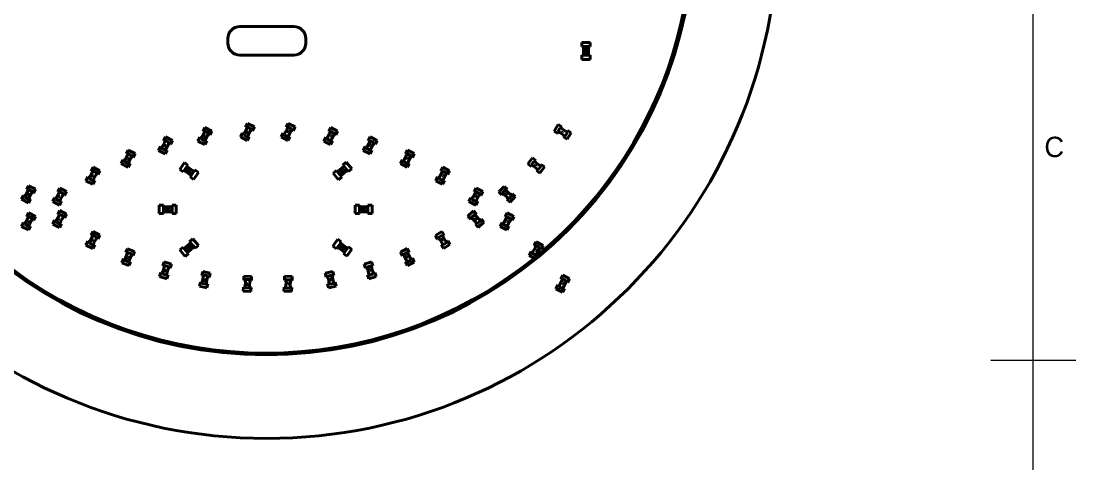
# Model space of a CAD drawing. Header units: millimetres. Extents: x 15 to 205, y 5 to 292.
# Drawn here: x 81.2 to 205, y 136.4 to 188.3 of the extents above; entities that cross this region are included whole.
import ezdxf

# ---------------------------------------------------------------- set-up
doc = ezdxf.new("R2010")
doc.units = ezdxf.units.MM
doc.layers.add('Border', color=7, linetype='Continuous')
doc.layers.add('Geometries', color=7, linetype='Continuous')
doc.styles.add('Shapr0', font='txt', dxfattribs={"height": 2.3925})

msp = doc.modelspace()

# ---------------------------------------------------------------- linework, layer by layer
at = {"layer": 'Border', "linetype": 'Continuous', "lineweight": 15}
for p, q in [((200, 10), (200, 287)), ((195, 148.5), (205, 148.5))]:
    msp.add_line(p, q, dxfattribs=at)
at = {"layer": 'Geometries', "linetype": 'Continuous', "lineweight": 40}
for p, q in [((106.86, 187.64), (113.2, 187.64)), ((105.46, 185.7), (105.46, 186.24)), ((114.6, 186.24), (114.6, 185.7)), ((148, 185.79), (147.01, 185.79)), ((147.01, 185.79), (147.01, 185.29)), ((148, 185.29), (148, 185.79)), ((147.01, 185.29), (148, 185.29)), ((147.2, 185.29), (147.61, 185.29)), ((147.2, 184.29), (147.2, 185.29)), ((147.2, 185.11), (147.2, 185.29)), ((147.2, 185.29), (147.38, 185.29)), ((147.38, 185.11), (147.2, 185.11)), ((147.38, 185.29), (147.38, 185.11)), ((147.61, 185.29), (147.79, 185.29)), ((147.61, 185.11), (147.61, 185.29)), ((147.79, 185.11), (147.61, 185.11)), ((147.79, 185.29), (147.8, 185.29)), ((147.79, 185.29), (147.79, 185.11)), ((147.8, 185.29), (147.8, 184.29)), ((113.2, 184.3), (106.86, 184.3)), ((147, 184.29), (147, 183.79)), ((147.2, 184.29), (147, 184.29)), ((147, 183.79), (148, 183.79)), ((147.2, 184.29), (147.2, 184.29)), ((147.8, 184.29), (147.2, 184.29)), ((147.8, 184.29), (147.2, 184.29)), ((147.8, 184.29), (147.8, 184.29)), ((148, 184.29), (147.8, 184.29)), ((148, 183.79), (148, 184.29)), ((107.77, 176.28), (107.54, 175.83)), ((107.54, 175.83), (107.71, 175.74)), ((107.71, 175.74), (107.77, 175.84)), ((108.57, 175.86), (107.77, 176.28)), ((107.77, 175.84), (108.21, 175.61)), ((108.34, 175.42), (108.57, 175.86)), ((112.54, 176.28), (112.31, 175.83)), ((112.31, 175.83), (112.48, 175.74)), ((112.48, 175.74), (112.53, 175.83)), ((112.53, 175.83), (112.97, 175.6)), ((113.34, 175.86), (112.54, 176.28)), ((113.11, 175.42), (113.34, 175.86)), ((144.24, 176.14), (143.76, 175.38)), ((144.66, 175.87), (144.24, 176.14)), ((144.56, 175.7), (144.66, 175.87)), ((98.14, 174.7), (97.91, 174.25)), ((98.94, 174.28), (98.14, 174.7)), ((102.17, 174.65), (101.94, 174.2)), ((102.35, 174.55), (102.17, 174.65)), ((102.35, 174.55), (102.71, 175.25)), ((102.77, 175.79), (102.54, 175.34)), ((102.54, 175.34), (102.71, 175.25)), ((102.66, 174.72), (102.7, 174.8)), ((102.75, 174.67), (102.66, 174.72)), ((102.7, 174.8), (102.79, 174.76)), ((102.71, 175.25), (102.77, 175.35)), ((102.79, 174.76), (102.75, 174.67)), ((103.57, 175.37), (102.77, 175.79)), ((102.77, 175.35), (103.21, 175.12)), ((103.16, 175.02), (102.8, 174.32)), ((103.21, 175.12), (103.16, 175.02)), ((103.16, 175.02), (103.34, 174.93)), ((103.34, 174.93), (103.57, 175.37)), ((107.17, 175.14), (106.94, 174.69)), ((106.94, 174.69), (107.74, 174.28)), ((107.35, 175.04), (107.17, 175.14)), ((107.31, 174.95), (107.35, 175.04)), ((107.75, 174.72), (107.31, 174.95)), ((107.35, 175.04), (107.71, 175.74)), ((107.66, 175.21), (107.7, 175.29)), ((107.75, 175.16), (107.66, 175.21)), ((107.7, 175.29), (107.79, 175.25)), ((107.74, 174.28), (107.97, 174.72)), ((107.79, 175.25), (107.75, 175.16)), ((107.8, 174.81), (107.75, 174.72)), ((108.16, 175.51), (107.8, 174.81)), ((107.97, 174.72), (107.8, 174.81)), ((108.21, 175.61), (108.16, 175.51)), ((108.16, 175.51), (108.34, 175.42)), ((111.94, 175.14), (111.71, 174.69)), ((111.71, 174.69), (112.51, 174.28)), ((112.12, 175.04), (111.94, 175.14)), ((112.07, 174.94), (112.12, 175.04)), ((112.51, 174.71), (112.07, 174.94)), ((112.12, 175.04), (112.48, 175.74)), ((112.49, 175.31), (112.53, 175.39)), ((112.58, 175.26), (112.49, 175.31)), ((112.57, 174.81), (112.51, 174.71)), ((112.51, 174.28), (112.74, 174.72)), ((112.53, 175.39), (112.62, 175.35)), ((112.93, 175.51), (112.57, 174.81)), ((112.74, 174.72), (112.57, 174.81)), ((112.62, 175.35), (112.58, 175.26)), ((112.97, 175.6), (112.93, 175.51)), ((112.93, 175.51), (113.11, 175.42)), ((116.94, 174.65), (116.71, 174.2)), ((117.12, 174.55), (116.94, 174.65)), ((117.12, 174.55), (117.48, 175.25)), ((117.54, 175.79), (117.31, 175.34)), ((117.31, 175.34), (117.48, 175.25)), ((117.48, 175.25), (117.53, 175.34)), ((117.49, 174.82), (117.53, 174.9)), ((117.58, 174.77), (117.49, 174.82)), ((117.53, 175.34), (117.97, 175.11)), ((117.53, 174.9), (117.62, 174.86)), ((118.34, 175.37), (117.54, 175.79)), ((117.93, 175.02), (117.57, 174.32)), ((117.62, 174.86), (117.58, 174.77)), ((117.97, 175.11), (117.93, 175.02)), ((117.93, 175.02), (118.11, 174.93)), ((118.11, 174.93), (118.34, 175.37)), ((122.17, 174.7), (121.94, 174.25)), ((122.97, 174.28), (122.17, 174.7)), ((143.76, 175.38), (144.18, 175.11)), ((144.18, 175.11), (144.29, 175.28)), ((144.2, 175.33), (144.47, 175.75)), ((144.29, 175.28), (144.2, 175.33)), ((144.95, 174.85), (144.29, 175.28)), ((144.47, 175.75), (144.56, 175.7)), ((144.56, 175.7), (145.22, 175.28)), ((144.64, 175.3), (144.69, 175.38)), ((144.72, 175.24), (144.64, 175.3)), ((144.69, 175.38), (144.78, 175.33)), ((144.78, 175.33), (144.72, 175.24)), ((144.95, 174.85), (144.84, 174.69)), ((144.84, 174.69), (145.27, 174.42)), ((145.05, 174.79), (144.95, 174.85)), ((145.32, 175.22), (145.05, 174.79)), ((145.33, 175.45), (145.22, 175.28)), ((145.22, 175.28), (145.32, 175.22)), ((145.27, 174.42), (145.75, 175.18)), ((145.75, 175.18), (145.33, 175.45)), ((97.54, 173.56), (97.31, 173.11)), ((97.72, 173.46), (97.54, 173.56)), ((97.68, 173.37), (97.72, 173.46)), ((98.12, 173.14), (97.68, 173.37)), ((97.72, 173.46), (98.08, 174.16)), ((97.91, 174.25), (98.08, 174.16)), ((98.03, 173.63), (98.07, 173.71)), ((98.12, 173.58), (98.03, 173.63)), ((98.07, 173.71), (98.16, 173.67)), ((98.08, 174.16), (98.14, 174.26)), ((98.16, 173.67), (98.12, 173.58)), ((98.14, 174.26), (98.58, 174.03)), ((98.53, 173.93), (98.17, 173.23)), ((98.58, 174.03), (98.53, 173.93)), ((98.53, 173.93), (98.71, 173.84)), ((98.71, 173.84), (98.94, 174.28)), ((101.94, 174.2), (102.74, 173.79)), ((102.31, 174.46), (102.35, 174.55)), ((102.75, 174.23), (102.31, 174.46)), ((102.74, 173.79), (102.97, 174.23)), ((102.8, 174.32), (102.75, 174.23)), ((102.97, 174.23), (102.8, 174.32)), ((116.71, 174.2), (117.51, 173.79)), ((117.07, 174.45), (117.12, 174.55)), ((117.51, 174.22), (117.07, 174.45)), ((117.57, 174.32), (117.51, 174.22)), ((117.51, 173.79), (117.74, 174.23)), ((117.74, 174.23), (117.57, 174.32)), ((121.57, 173.56), (121.34, 173.11)), ((121.75, 173.46), (121.57, 173.56)), ((121.7, 173.36), (121.75, 173.46)), ((122.14, 173.13), (121.7, 173.36)), ((121.75, 173.46), (122.11, 174.16)), ((121.94, 174.25), (122.11, 174.16)), ((122.11, 174.16), (122.16, 174.25)), ((122.12, 173.73), (122.16, 173.81)), ((122.21, 173.68), (122.12, 173.73)), ((122.16, 174.25), (122.6, 174.02)), ((122.16, 173.81), (122.25, 173.77)), ((122.56, 173.93), (122.2, 173.23)), ((122.25, 173.77), (122.21, 173.68)), ((122.6, 174.02), (122.56, 173.93)), ((122.56, 173.93), (122.74, 173.84)), ((122.74, 173.84), (122.97, 174.28)), ((93.35, 171.91), (93.71, 172.61)), ((93.77, 173.15), (93.54, 172.7)), ((93.54, 172.7), (93.71, 172.61)), ((93.66, 172.08), (93.7, 172.16)), ((93.7, 172.16), (93.79, 172.12)), ((93.71, 172.61), (93.77, 172.71)), ((93.79, 172.12), (93.75, 172.03)), ((94.57, 172.73), (93.77, 173.15)), ((93.77, 172.71), (94.21, 172.48)), ((94.16, 172.38), (93.8, 171.68)), ((94.21, 172.48), (94.16, 172.38)), ((94.16, 172.38), (94.34, 172.29)), ((94.34, 172.29), (94.57, 172.73)), ((97.31, 173.11), (98.11, 172.7)), ((98.11, 172.7), (98.34, 173.14)), ((98.17, 173.23), (98.12, 173.14)), ((98.34, 173.14), (98.17, 173.23)), ((121.34, 173.11), (122.14, 172.7)), ((122.2, 173.23), (122.14, 173.13)), ((122.14, 172.7), (122.37, 173.14)), ((122.37, 173.14), (122.2, 173.23)), ((126.12, 171.91), (126.48, 172.61)), ((126.54, 173.15), (126.31, 172.7)), ((126.31, 172.7), (126.48, 172.61)), ((126.48, 172.61), (126.53, 172.7)), ((126.49, 172.18), (126.53, 172.26)), ((126.58, 172.13), (126.49, 172.18)), ((126.53, 172.7), (126.97, 172.47)), ((126.53, 172.26), (126.62, 172.22)), ((127.34, 172.73), (126.54, 173.15)), ((126.93, 172.38), (126.57, 171.68)), ((126.62, 172.22), (126.58, 172.13)), ((126.97, 172.47), (126.93, 172.38)), ((126.93, 172.38), (127.11, 172.29)), ((127.11, 172.29), (127.34, 172.73)), ((141.2, 172.25), (140.65, 171.53)), ((141.6, 171.94), (141.2, 172.25)), ((89.63, 171.14), (89.4, 170.69)), ((90.43, 170.72), (89.63, 171.14)), ((93.17, 172.01), (92.94, 171.56)), ((92.94, 171.56), (93.74, 171.15)), ((93.35, 171.91), (93.17, 172.01)), ((93.31, 171.82), (93.35, 171.91)), ((93.75, 171.59), (93.31, 171.82)), ((93.75, 172.03), (93.66, 172.08)), ((93.74, 171.15), (93.97, 171.59)), ((93.8, 171.68), (93.75, 171.59)), ((93.97, 171.59), (93.8, 171.68)), ((100.37, 171.67), (99.8, 170.86)), ((100.21, 170.58), (100.77, 171.39)), ((100.32, 170.73), (100.56, 171.07)), ((100.32, 170.73), (100.42, 170.88)), ((100.77, 171.39), (100.37, 171.67)), ((100.42, 170.88), (100.57, 170.77)), ((100.56, 171.07), (100.66, 171.22)), ((100.7, 170.97), (100.56, 171.07)), ((100.66, 171.22), (100.66, 171.22)), ((100.66, 171.22), (101.48, 170.65)), ((100.66, 171.22), (100.81, 171.12)), ((100.81, 171.12), (100.7, 170.97)), ((118.32, 170.6), (119.09, 171.24)), ((119.34, 171.72), (118.96, 171.39)), ((118.96, 171.39), (119.09, 171.24)), ((119.09, 171.24), (119.47, 170.78)), ((119.09, 171.24), (119.09, 171.24)), ((119.09, 171.24), (119.47, 170.78)), ((119.99, 170.95), (119.34, 171.72)), ((119.6, 170.63), (119.99, 170.95)), ((125.94, 172.01), (125.71, 171.56)), ((125.71, 171.56), (126.51, 171.15)), ((126.12, 171.91), (125.94, 172.01)), ((126.07, 171.81), (126.12, 171.91)), ((126.51, 171.58), (126.07, 171.81)), ((126.57, 171.68), (126.51, 171.58)), ((126.51, 171.15), (126.74, 171.59)), ((126.74, 171.59), (126.57, 171.68)), ((130.68, 171.14), (130.45, 170.69)), ((131.48, 170.72), (130.68, 171.14)), ((140.65, 171.53), (141.05, 171.23)), ((141.05, 171.23), (141.17, 171.39)), ((141.09, 171.45), (141.4, 171.85)), ((141.17, 171.39), (141.09, 171.45)), ((141.79, 170.91), (141.17, 171.39)), ((141.4, 171.85), (141.48, 171.78)), ((141.48, 171.78), (141.6, 171.94)), ((141.48, 171.78), (142.1, 171.31)), ((141.52, 171.38), (141.58, 171.45)), ((141.6, 171.31), (141.52, 171.38)), ((141.58, 171.45), (141.66, 171.39)), ((141.66, 171.39), (141.6, 171.31)), ((141.79, 170.91), (141.67, 170.75)), ((141.88, 170.84), (141.79, 170.91)), ((142.19, 171.24), (141.88, 170.84)), ((142.07, 170.45), (142.62, 171.16)), ((142.22, 171.46), (142.1, 171.31)), ((142.1, 171.31), (142.19, 171.24)), ((142.62, 171.16), (142.22, 171.46)), ((89.03, 170), (88.8, 169.55)), ((89.21, 169.9), (89.03, 170)), ((89.17, 169.81), (89.21, 169.9)), ((89.61, 169.58), (89.17, 169.81)), ((89.21, 169.9), (89.57, 170.6)), ((89.4, 170.69), (89.57, 170.6)), ((89.52, 170.07), (89.56, 170.15)), ((89.61, 170.02), (89.52, 170.07)), ((89.56, 170.15), (89.65, 170.11)), ((89.57, 170.6), (89.63, 170.7)), ((89.65, 170.11), (89.61, 170.02)), ((89.66, 169.67), (89.61, 169.58)), ((89.63, 170.7), (90.07, 170.47)), ((90.02, 170.37), (89.66, 169.67)), ((89.83, 169.58), (89.66, 169.67)), ((90.07, 170.47), (90.02, 170.37)), ((90.02, 170.37), (90.2, 170.28)), ((90.2, 170.28), (90.43, 170.72)), ((99.8, 170.86), (100.21, 170.58)), ((101.13, 170.16), (100.32, 170.73)), ((100.47, 170.63), (100.32, 170.73)), ((100.57, 170.77), (100.47, 170.63)), ((100.47, 170.63), (100.47, 170.63)), ((101.13, 170.16), (101.02, 169.99)), ((101.02, 169.99), (101.43, 169.71)), ((101.48, 170.65), (101.13, 170.16)), ((101.14, 170.16), (101.13, 170.16)), ((101.48, 170.65), (101.14, 170.16)), ((101.43, 169.71), (102, 170.53)), ((101.59, 170.81), (101.48, 170.65)), ((101.48, 170.65), (101.48, 170.65)), ((102, 170.53), (101.59, 170.81)), ((118.19, 170.75), (117.81, 170.43)), ((117.81, 170.43), (118.44, 169.67)), ((118.83, 169.99), (118.19, 170.75)), ((118.32, 170.6), (118.46, 170.71)), ((118.32, 170.6), (118.32, 170.6)), ((118.44, 170.46), (118.32, 170.6)), ((118.58, 170.58), (118.44, 170.46)), ((118.71, 170.14), (118.44, 170.46)), ((118.44, 169.67), (118.83, 169.99)), ((118.46, 170.71), (118.58, 170.58)), ((118.59, 170.28), (118.73, 170.4)), ((118.71, 170.14), (118.59, 170.28)), ((119.47, 170.78), (118.71, 170.14)), ((118.85, 170.26), (118.71, 170.14)), ((118.73, 170.4), (118.85, 170.26)), ((119.47, 170.78), (119.47, 170.78)), ((119.47, 170.78), (119.6, 170.63)), ((130.08, 170), (129.85, 169.55)), ((130.26, 169.9), (130.08, 170)), ((130.21, 169.8), (130.26, 169.9)), ((130.65, 169.57), (130.21, 169.8)), ((130.26, 169.9), (130.62, 170.6)), ((130.45, 170.69), (130.62, 170.6)), ((130.62, 170.6), (130.67, 170.69)), ((130.63, 170.17), (130.67, 170.25)), ((130.72, 170.12), (130.63, 170.17)), ((130.71, 169.67), (130.65, 169.57)), ((130.67, 170.69), (131.11, 170.46)), ((130.67, 170.25), (130.76, 170.21)), ((131.07, 170.37), (130.71, 169.67)), ((130.88, 169.58), (130.71, 169.67)), ((130.76, 170.21), (130.72, 170.12)), ((131.11, 170.46), (131.07, 170.37)), ((131.07, 170.37), (131.25, 170.28)), ((131.25, 170.28), (131.48, 170.72)), ((141.67, 170.75), (142.07, 170.45)), ((81.65, 167.72), (82.01, 168.42)), ((82.07, 168.96), (81.84, 168.51)), ((81.84, 168.51), (82.01, 168.42)), ((82.01, 168.42), (82.07, 168.52)), ((82.87, 168.54), (82.07, 168.96)), ((82.07, 168.52), (82.51, 168.29)), ((82.64, 168.1), (82.87, 168.54)), ((85.72, 168.69), (85.49, 168.24)), ((86.52, 168.27), (85.72, 168.69)), ((88.8, 169.55), (89.6, 169.14)), ((89.6, 169.14), (89.83, 169.58)), ((129.85, 169.55), (130.65, 169.14)), ((130.65, 169.14), (130.88, 169.58)), ((134.59, 168.69), (134.36, 168.24)), ((135.39, 168.27), (134.59, 168.69)), ((137.87, 168.89), (137.26, 168.23)), ((137.69, 168.11), (138.03, 168.47)), ((138.24, 168.55), (137.87, 168.89)), ((138.03, 168.47), (138.1, 168.41)), ((138.1, 168.41), (138.24, 168.55)), ((138.1, 168.41), (138.68, 167.88)), ((81.47, 167.82), (81.24, 167.37)), ((81.24, 167.37), (82.04, 166.96)), ((81.65, 167.72), (81.47, 167.82)), ((81.61, 167.63), (81.65, 167.72)), ((82.05, 167.4), (81.61, 167.63)), ((81.96, 167.89), (82, 167.97)), ((82.05, 167.84), (81.96, 167.89)), ((82, 167.97), (82.09, 167.93)), ((82.04, 166.96), (82.27, 167.4)), ((82.09, 167.93), (82.05, 167.84)), ((82.1, 167.49), (82.05, 167.4)), ((82.46, 168.19), (82.1, 167.49)), ((82.27, 167.4), (82.1, 167.49)), ((82.51, 168.29), (82.46, 168.19)), ((82.46, 168.19), (82.64, 168.1)), ((85.12, 167.55), (84.89, 167.1)), ((85.3, 167.45), (85.12, 167.55)), ((85.26, 167.36), (85.3, 167.45)), ((85.7, 167.13), (85.26, 167.36)), ((85.3, 167.45), (85.66, 168.15)), ((85.49, 168.24), (85.66, 168.15)), ((85.61, 167.62), (85.65, 167.7)), ((85.7, 167.57), (85.61, 167.62)), ((85.65, 167.7), (85.74, 167.66)), ((85.66, 168.15), (85.72, 168.25)), ((85.74, 167.66), (85.7, 167.57)), ((85.75, 167.22), (85.7, 167.13)), ((85.72, 168.25), (86.16, 168.02)), ((86.11, 167.92), (85.75, 167.22)), ((85.92, 167.13), (85.75, 167.22)), ((86.16, 168.02), (86.11, 167.92)), ((86.11, 167.92), (86.29, 167.83)), ((86.29, 167.83), (86.52, 168.27)), ((133.99, 167.55), (133.76, 167.1)), ((134.17, 167.45), (133.99, 167.55)), ((134.12, 167.35), (134.17, 167.45)), ((134.56, 167.12), (134.12, 167.35)), ((134.17, 167.45), (134.53, 168.15)), ((134.36, 168.24), (134.53, 168.15)), ((134.53, 168.15), (134.58, 168.24)), ((134.54, 167.72), (134.58, 167.8)), ((134.63, 167.67), (134.54, 167.72)), ((134.62, 167.22), (134.56, 167.12)), ((134.58, 168.24), (135.02, 168.01)), ((134.58, 167.8), (134.67, 167.76)), ((134.98, 167.92), (134.62, 167.22)), ((134.79, 167.13), (134.62, 167.22)), ((134.67, 167.76), (134.63, 167.67)), ((135.02, 168.01), (134.98, 167.92)), ((134.98, 167.92), (135.16, 167.83)), ((135.16, 167.83), (135.39, 168.27)), ((137.26, 168.23), (137.63, 167.89)), ((137.63, 167.89), (137.77, 168.04)), ((137.77, 168.04), (137.69, 168.11)), ((138.35, 167.51), (137.77, 168.04)), ((138.11, 168), (138.18, 168.07)), ((138.19, 167.93), (138.11, 168)), ((138.18, 168.07), (138.25, 168)), ((138.25, 168), (138.19, 167.93)), ((138.35, 167.51), (138.21, 167.36)), ((138.21, 167.36), (138.58, 167.02)), ((138.43, 167.43), (138.35, 167.51)), ((138.77, 167.8), (138.43, 167.43)), ((138.58, 167.02), (139.19, 167.69)), ((138.82, 168.02), (138.68, 167.88)), ((138.68, 167.88), (138.77, 167.8)), ((139.19, 167.69), (138.82, 168.02)), ((84.89, 167.1), (85.69, 166.69)), ((85.72, 166.04), (85.49, 165.59)), ((85.69, 166.69), (85.92, 167.13)), ((86.52, 165.62), (85.72, 166.04)), ((97.4, 166.69), (97.4, 165.69)), ((97.9, 166.69), (97.4, 166.69)), ((97.9, 166.49), (97.9, 166.69)), ((97.9, 166.49), (98.9, 166.49)), ((97.9, 166.49), (97.9, 166.49)), ((97.9, 165.89), (97.9, 166.49)), ((97.9, 165.89), (97.9, 166.49)), ((98.71, 166.31), (98.71, 166.49)), ((98.71, 166.49), (98.89, 166.49)), ((98.89, 166.31), (98.71, 166.31)), ((98.72, 165.89), (98.72, 166.07)), ((98.72, 166.07), (98.9, 166.07)), ((98.89, 166.49), (98.89, 166.31)), ((99.4, 166.68), (98.9, 166.68)), ((98.9, 166.68), (98.9, 165.69)), ((98.9, 166.49), (98.9, 166.07)), ((98.9, 166.07), (98.9, 165.89)), ((99.4, 165.69), (99.4, 166.68)), ((120.9, 166.69), (120.4, 166.69)), ((120.4, 166.69), (120.4, 165.69)), ((120.9, 166.49), (120.9, 166.69)), ((120.9, 165.89), (120.9, 166.49)), ((120.9, 165.89), (120.9, 166.49)), ((120.9, 166.49), (121.9, 166.49)), ((120.9, 166.49), (120.9, 166.49)), ((121.71, 166.31), (121.71, 166.49)), ((121.71, 166.49), (121.89, 166.49)), ((121.89, 166.31), (121.71, 166.31)), ((121.72, 166.07), (121.9, 166.07)), ((121.72, 165.89), (121.72, 166.07)), ((121.89, 166.49), (121.89, 166.31)), ((121.9, 166.68), (121.9, 165.69)), ((122.4, 166.68), (121.9, 166.68)), ((121.9, 166.49), (121.9, 166.07)), ((121.9, 166.07), (121.9, 165.89)), ((122.4, 165.69), (122.4, 166.68)), ((134.3, 166), (133.64, 165.39)), ((133.76, 167.1), (134.56, 166.69)), ((134.64, 165.63), (134.3, 166)), ((134.56, 166.69), (134.79, 167.13)), ((81.65, 164.53), (82.01, 165.23)), ((82.07, 165.77), (81.84, 165.32)), ((81.84, 165.32), (82.01, 165.23)), ((81.96, 164.7), (82, 164.78)), ((82.05, 164.65), (81.96, 164.7)), ((82, 164.78), (82.09, 164.74)), ((82.01, 165.23), (82.07, 165.33)), ((82.09, 164.74), (82.05, 164.65)), ((82.87, 165.35), (82.07, 165.77)), ((82.07, 165.33), (82.51, 165.1)), ((82.46, 165), (82.1, 164.3)), ((82.51, 165.1), (82.46, 165)), ((82.46, 165), (82.64, 164.91)), ((82.64, 164.91), (82.87, 165.35)), ((85.12, 164.9), (84.89, 164.45)), ((85.3, 164.8), (85.12, 164.9)), ((85.26, 164.71), (85.3, 164.8)), ((85.7, 164.48), (85.26, 164.71)), ((85.3, 164.8), (85.66, 165.5)), ((85.49, 165.59), (85.66, 165.5)), ((85.61, 164.97), (85.65, 165.05)), ((85.7, 164.92), (85.61, 164.97)), ((85.65, 165.05), (85.74, 165.01)), ((85.66, 165.5), (85.72, 165.6)), ((85.74, 165.01), (85.7, 164.92)), ((85.72, 165.6), (86.16, 165.37)), ((86.11, 165.27), (85.75, 164.57)), ((86.16, 165.37), (86.11, 165.27)), ((86.11, 165.27), (86.29, 165.18)), ((86.29, 165.18), (86.52, 165.62)), ((97.4, 165.69), (97.9, 165.69)), ((97.9, 165.89), (97.9, 165.89)), ((98.9, 165.89), (97.9, 165.89)), ((97.9, 165.69), (97.9, 165.89)), ((98.9, 165.89), (98.72, 165.89)), ((98.9, 165.89), (98.9, 165.89)), ((98.9, 165.69), (99.4, 165.69)), ((120.4, 165.69), (120.9, 165.69)), ((120.9, 165.69), (120.9, 165.89)), ((120.9, 165.89), (120.9, 165.89)), ((121.9, 165.89), (120.9, 165.89)), ((121.9, 165.89), (121.72, 165.89)), ((121.9, 165.89), (121.9, 165.89)), ((121.9, 165.69), (122.4, 165.69)), ((133.64, 165.39), (133.98, 165.02)), ((133.98, 165.02), (134.12, 165.16)), ((134.06, 165.23), (134.43, 165.57)), ((134.12, 165.16), (134.06, 165.23)), ((134.66, 164.58), (134.12, 165.16)), ((134.43, 165.57), (134.49, 165.5)), ((134.47, 165.09), (134.54, 165.15)), ((134.53, 165.01), (134.47, 165.09)), ((134.49, 165.5), (134.64, 165.63)), ((134.49, 165.5), (135.03, 164.92)), ((134.61, 165.08), (134.53, 165.01)), ((134.54, 165.15), (134.61, 165.08)), ((135.1, 164.83), (134.73, 164.49)), ((134.85, 164.07), (135.51, 164.68)), ((135.17, 165.05), (135.03, 164.92)), ((135.03, 164.92), (135.1, 164.83)), ((135.51, 164.68), (135.17, 165.05)), ((137.82, 164.53), (138.18, 165.23)), ((138.24, 165.77), (138.01, 165.32)), ((138.01, 165.32), (138.18, 165.23)), ((138.18, 165.23), (138.23, 165.32)), ((138.19, 164.8), (138.23, 164.88)), ((138.28, 164.75), (138.19, 164.8)), ((138.23, 165.32), (138.67, 165.09)), ((138.23, 164.88), (138.32, 164.84)), ((139.04, 165.35), (138.24, 165.77)), ((138.63, 165), (138.27, 164.3)), ((138.32, 164.84), (138.28, 164.75)), ((138.67, 165.09), (138.63, 165)), ((138.63, 165), (138.81, 164.91)), ((138.81, 164.91), (139.04, 165.35)), ((81.47, 164.63), (81.24, 164.18)), ((81.24, 164.18), (82.04, 163.77)), ((81.65, 164.53), (81.47, 164.63)), ((81.61, 164.44), (81.65, 164.53)), ((82.05, 164.21), (81.61, 164.44)), ((82.04, 163.77), (82.27, 164.21)), ((82.1, 164.3), (82.05, 164.21)), ((82.27, 164.21), (82.1, 164.3)), ((84.89, 164.45), (85.69, 164.04)), ((85.69, 164.04), (85.92, 164.48)), ((85.75, 164.57), (85.7, 164.48)), ((85.92, 164.48), (85.75, 164.57)), ((89.63, 163.59), (89.4, 163.14)), ((90.43, 163.17), (89.63, 163.59)), ((130.56, 163.58), (129.81, 163.1)), ((130.83, 163.16), (130.56, 163.58)), ((134.66, 164.58), (134.51, 164.44)), ((134.51, 164.44), (134.85, 164.07)), ((134.73, 164.49), (134.66, 164.58)), ((137.64, 164.63), (137.41, 164.18)), ((137.41, 164.18), (138.21, 163.77)), ((137.82, 164.53), (137.64, 164.63)), ((137.77, 164.43), (137.82, 164.53)), ((138.21, 164.2), (137.77, 164.43)), ((138.27, 164.3), (138.21, 164.2)), ((138.21, 163.77), (138.44, 164.21)), ((138.44, 164.21), (138.27, 164.3)), ((89.03, 162.45), (88.8, 162)), ((89.21, 162.35), (89.03, 162.45)), ((89.17, 162.26), (89.21, 162.35)), ((89.61, 162.03), (89.17, 162.26)), ((89.21, 162.35), (89.57, 163.05)), ((89.4, 163.14), (89.57, 163.05)), ((89.52, 162.52), (89.56, 162.6)), ((89.61, 162.47), (89.52, 162.52)), ((89.56, 162.6), (89.65, 162.56)), ((89.57, 163.05), (89.63, 163.15)), ((89.65, 162.56), (89.61, 162.47)), ((89.63, 163.15), (90.07, 162.92)), ((90.02, 162.82), (89.66, 162.12)), ((90.07, 162.92), (90.02, 162.82)), ((90.02, 162.82), (90.2, 162.73)), ((90.2, 162.73), (90.43, 163.17)), ((100.32, 161.6), (101.09, 162.24)), ((100.95, 162.12), (101.08, 162.24)), ((101.35, 162.71), (100.97, 162.39)), ((100.97, 162.39), (101.6, 161.63)), ((101.08, 162.24), (101.2, 162.1)), ((101.09, 162.24), (101.35, 161.92)), ((101.99, 161.95), (101.35, 162.71)), ((118.37, 162.67), (117.79, 161.86)), ((118.31, 161.73), (118.66, 162.22)), ((118.32, 161.73), (118.66, 162.22)), ((118.77, 162.39), (118.37, 162.67)), ((118.66, 162.22), (118.77, 162.39)), ((118.66, 162.22), (119.48, 161.65)), ((118.66, 162.22), (118.66, 162.22)), ((129.81, 163.1), (130.07, 162.68)), ((130.07, 162.68), (130.24, 162.78)), ((130.19, 162.87), (130.61, 163.14)), ((130.24, 162.78), (130.19, 162.87)), ((130.67, 162.12), (130.24, 162.78)), ((130.57, 162.65), (130.65, 162.71)), ((130.62, 162.57), (130.57, 162.65)), ((130.61, 163.14), (130.66, 163.05)), ((130.71, 162.62), (130.62, 162.57)), ((130.65, 162.71), (130.71, 162.62)), ((130.66, 163.05), (130.83, 163.16)), ((130.66, 163.05), (131.09, 162.39)), ((131.15, 162.29), (130.73, 162.03)), ((131.26, 162.5), (131.09, 162.39)), ((131.09, 162.39), (131.15, 162.29)), ((131.52, 162.08), (131.26, 162.5)), ((141.65, 162.38), (141.42, 161.93)), ((142.45, 161.96), (141.65, 162.38)), ((88.8, 162), (89.6, 161.59)), ((89.6, 161.59), (89.83, 162.03)), ((89.66, 162.12), (89.61, 162.03)), ((89.83, 162.03), (89.66, 162.12)), ((93.37, 160.31), (93.67, 161.04)), ((93.68, 161.57), (93.49, 161.11)), ((93.49, 161.11), (93.67, 161.04)), ((93.67, 161.04), (93.72, 161.14)), ((94.51, 161.23), (93.68, 161.57)), ((93.72, 161.14), (94.18, 160.95)), ((94.32, 160.77), (94.51, 161.23)), ((100.19, 161.75), (99.81, 161.43)), ((99.81, 161.43), (100.45, 160.67)), ((100.32, 161.6), (100.19, 161.75)), ((100.32, 161.6), (100.32, 161.6)), ((100.71, 161.14), (100.32, 161.6)), ((100.71, 161.14), (100.32, 161.6)), ((100.45, 160.67), (100.83, 160.99)), ((101.47, 161.78), (100.71, 161.14)), ((100.83, 160.99), (100.71, 161.14)), ((100.71, 161.14), (100.71, 161.14)), ((101.06, 161.98), (100.95, 162.12)), ((101.2, 162.1), (101.06, 161.98)), ((101.22, 161.81), (101.35, 161.92)), ((101.33, 161.67), (101.22, 161.81)), ((101.47, 161.78), (101.33, 161.67)), ((101.35, 161.92), (101.47, 161.78)), ((101.47, 161.78), (101.47, 161.78)), ((101.6, 161.63), (101.99, 161.95)), ((117.79, 161.86), (118.2, 161.57)), ((118.2, 161.57), (118.32, 161.73)), ((118.32, 161.73), (118.31, 161.73)), ((119.13, 161.16), (118.32, 161.73)), ((118.99, 161.26), (119.09, 161.41)), ((119.13, 161.16), (118.99, 161.26)), ((119.59, 161.8), (119.02, 160.99)), ((119.02, 160.99), (119.43, 160.71)), ((119.09, 161.41), (119.24, 161.31)), ((119.24, 161.31), (119.13, 161.16)), ((119.13, 161.16), (119.13, 161.16)), ((119.22, 161.61), (119.33, 161.75)), ((119.37, 161.5), (119.22, 161.61)), ((119.48, 161.65), (119.24, 161.31)), ((119.33, 161.75), (119.47, 161.65)), ((119.47, 161.65), (119.37, 161.5)), ((119.43, 160.71), (120, 161.52)), ((120, 161.52), (119.59, 161.8)), ((126.51, 161.58), (125.71, 161.16)), ((125.71, 161.16), (125.94, 160.72)), ((126.08, 160.9), (126.52, 161.13)), ((126.74, 161.13), (126.51, 161.58)), ((126.52, 161.13), (126.57, 161.04)), ((126.57, 161.04), (126.74, 161.13)), ((126.57, 161.04), (126.93, 160.34)), ((130.67, 162.12), (130.5, 162.01)), ((130.5, 162.01), (130.77, 161.59)), ((130.73, 162.03), (130.67, 162.12)), ((130.77, 161.59), (131.52, 162.08)), ((141.05, 161.24), (140.82, 160.79)), ((141.23, 161.14), (141.05, 161.24)), ((141.18, 161.04), (141.23, 161.14)), ((141.62, 160.81), (141.18, 161.04)), ((141.23, 161.14), (141.59, 161.84)), ((141.42, 161.93), (141.59, 161.84)), ((141.59, 161.84), (141.64, 161.93)), ((141.6, 161.41), (141.64, 161.49)), ((141.69, 161.36), (141.6, 161.41)), ((141.64, 161.93), (142.08, 161.7)), ((141.64, 161.49), (141.73, 161.45)), ((142.04, 161.61), (141.68, 160.91)), ((141.73, 161.45), (141.69, 161.36)), ((142.08, 161.7), (142.04, 161.61)), ((142.04, 161.61), (142.22, 161.52)), ((142.22, 161.52), (142.45, 161.96)), ((93.19, 160.39), (93, 159.92)), ((93, 159.92), (93.83, 159.58)), ((93.37, 160.31), (93.19, 160.39)), ((93.34, 160.22), (93.37, 160.31)), ((93.8, 160.03), (93.34, 160.22)), ((93.66, 160.5), (93.7, 160.59)), ((93.76, 160.46), (93.66, 160.5)), ((93.7, 160.59), (93.8, 160.55)), ((93.8, 160.55), (93.76, 160.46)), ((93.84, 160.12), (93.8, 160.03)), ((93.83, 159.58), (94.02, 160.04)), ((94.14, 160.84), (93.84, 160.12)), ((94.02, 160.04), (93.84, 160.12)), ((94.18, 160.95), (94.14, 160.84)), ((94.14, 160.84), (94.32, 160.77)), ((97.96, 160.01), (97.81, 159.54)), ((98.82, 159.74), (97.96, 160.01)), ((98.67, 159.27), (98.82, 159.74)), ((122.32, 160.01), (121.46, 159.74)), ((121.46, 159.74), (121.61, 159.27)), ((122.47, 159.54), (122.32, 160.01)), ((125.94, 160.72), (126.12, 160.81)), ((126.12, 160.81), (126.08, 160.9)), ((126.48, 160.11), (126.12, 160.81)), ((126.48, 160.11), (126.31, 160.02)), ((126.31, 160.02), (126.54, 159.58)), ((126.43, 160.65), (126.52, 160.7)), ((126.48, 160.56), (126.43, 160.65)), ((126.57, 160.61), (126.48, 160.56)), ((126.54, 160.01), (126.48, 160.11)), ((126.52, 160.7), (126.57, 160.61)), ((126.98, 160.24), (126.54, 160.01)), ((126.54, 159.58), (127.34, 159.99)), ((127.11, 160.44), (126.93, 160.34)), ((126.93, 160.34), (126.98, 160.24)), ((127.34, 159.99), (127.11, 160.44)), ((140.82, 160.79), (141.43, 160.47)), ((141.68, 160.91), (141.62, 160.81)), ((141.85, 160.82), (141.68, 160.91)), ((141.85, 160.82), (141.85, 160.82)), ((97.58, 158.79), (97.43, 158.31)), ((97.77, 158.73), (97.58, 158.79)), ((97.74, 158.63), (97.77, 158.73)), ((98.22, 158.48), (97.74, 158.63)), ((97.77, 158.73), (98, 159.48)), ((97.81, 159.54), (98, 159.48)), ((98, 159.48), (98.04, 159.59)), ((98.04, 159.59), (98.52, 159.44)), ((98.04, 158.94), (98.07, 159.04)), ((98.14, 158.91), (98.04, 158.94)), ((98.07, 159.04), (98.17, 159.01)), ((98.17, 159.01), (98.14, 158.91)), ((98.25, 158.58), (98.22, 158.48)), ((98.48, 159.33), (98.25, 158.58)), ((98.44, 158.52), (98.25, 158.58)), ((98.29, 158.04), (98.44, 158.52)), ((98.52, 159.44), (98.48, 159.33)), ((98.48, 159.33), (98.67, 159.27)), ((102.51, 158.91), (102.4, 158.42)), ((103.39, 158.71), (102.51, 158.91)), ((102.6, 158.38), (102.62, 158.49)), ((102.62, 158.49), (103.11, 158.38)), ((103.28, 158.22), (103.39, 158.71)), ((117.77, 158.91), (116.89, 158.71)), ((116.89, 158.71), (117, 158.22)), ((117.88, 158.42), (117.77, 158.91)), ((121.61, 159.27), (121.8, 159.33)), ((121.77, 159.42), (122.25, 159.57)), ((121.8, 159.33), (121.77, 159.42)), ((122.03, 158.58), (121.8, 159.33)), ((122.03, 158.58), (121.84, 158.52)), ((121.84, 158.52), (121.99, 158.04)), ((122.07, 158.47), (122.03, 158.58)), ((122.55, 158.62), (122.07, 158.47)), ((122.08, 159.12), (122.17, 159.15)), ((122.11, 159.02), (122.08, 159.12)), ((122.2, 159.05), (122.11, 159.02)), ((122.17, 159.15), (122.2, 159.05)), ((122.25, 159.57), (122.28, 159.48)), ((122.28, 159.48), (122.47, 159.54)), ((122.28, 159.48), (122.51, 158.73)), ((122.7, 158.79), (122.51, 158.73)), ((122.51, 158.73), (122.55, 158.62)), ((122.85, 158.31), (122.7, 158.79)), ((97.43, 158.31), (98.29, 158.04)), ((102.23, 157.65), (102.12, 157.16)), ((102.43, 157.61), (102.23, 157.65)), ((102.4, 158.42), (102.6, 158.38)), ((102.4, 157.51), (102.43, 157.61)), ((102.89, 157.4), (102.4, 157.51)), ((102.43, 157.61), (102.6, 158.38)), ((102.68, 157.84), (102.7, 157.94)), ((102.78, 157.82), (102.68, 157.84)), ((102.7, 157.94), (102.8, 157.92)), ((102.8, 157.92), (102.78, 157.82)), ((102.91, 157.5), (102.89, 157.4)), ((103.08, 158.27), (102.91, 157.5)), ((103.11, 157.46), (102.91, 157.5)), ((103, 156.97), (103.11, 157.46)), ((103.11, 158.38), (103.08, 158.27)), ((103.08, 158.27), (103.28, 158.22)), ((107.34, 158.36), (107.32, 157.86)), ((107.32, 157.86), (107.52, 157.85)), ((108.24, 158.32), (107.34, 158.36)), ((107.49, 157.07), (107.52, 157.85)), ((107.52, 157.85), (107.53, 157.96)), ((107.53, 157.96), (108.03, 157.94)), ((107.7, 157.44), (107.8, 157.44)), ((107.7, 157.34), (107.7, 157.44)), ((107.8, 157.34), (107.7, 157.34)), ((107.8, 157.44), (107.8, 157.34)), ((108.02, 157.83), (107.99, 157.04)), ((108.03, 157.94), (108.02, 157.83)), ((108.02, 157.83), (108.22, 157.82)), ((108.22, 157.82), (108.24, 158.32)), ((112.11, 158.36), (112.09, 157.86)), ((112.09, 157.86), (112.29, 157.85)), ((113.01, 158.32), (112.11, 158.36)), ((112.26, 157.07), (112.29, 157.85)), ((112.29, 157.85), (112.3, 157.95)), ((112.3, 157.95), (112.8, 157.93)), ((112.48, 157.56), (112.58, 157.55)), ((112.48, 157.46), (112.48, 157.56)), ((112.58, 157.45), (112.48, 157.46)), ((112.58, 157.55), (112.58, 157.45)), ((112.79, 157.83), (112.76, 157.04)), ((112.8, 157.93), (112.79, 157.83)), ((112.79, 157.83), (112.99, 157.82)), ((112.99, 157.82), (113.01, 158.32)), ((117, 158.22), (117.2, 158.27)), ((117.17, 158.36), (117.66, 158.47)), ((117.2, 158.27), (117.17, 158.36)), ((117.37, 157.5), (117.17, 157.46)), ((117.17, 157.46), (117.28, 156.97)), ((117.37, 157.5), (117.2, 158.27)), ((117.39, 157.39), (117.37, 157.5)), ((117.88, 157.5), (117.39, 157.39)), ((117.46, 158.03), (117.55, 158.05)), ((117.48, 157.93), (117.46, 158.03)), ((117.58, 157.96), (117.48, 157.93)), ((117.55, 158.05), (117.58, 157.96)), ((117.66, 158.47), (117.68, 158.38)), ((117.68, 158.38), (117.88, 158.42)), ((117.68, 158.38), (117.85, 157.61)), ((118.05, 157.65), (117.85, 157.61)), ((117.85, 157.61), (117.88, 157.5)), ((118.16, 157.16), (118.05, 157.65)), ((121.99, 158.04), (122.85, 158.31)), ((144.17, 157.31), (143.94, 156.86)), ((144.35, 157.21), (144.17, 157.31)), ((144.35, 157.21), (144.71, 157.91)), ((144.77, 158.45), (144.54, 158)), ((144.54, 158), (144.71, 157.91)), ((144.71, 157.91), (144.76, 158)), ((144.72, 157.48), (144.76, 157.56)), ((144.81, 157.43), (144.72, 157.48)), ((144.76, 158), (145.2, 157.77)), ((144.76, 157.56), (144.85, 157.52)), ((145.57, 158.03), (144.77, 158.45)), ((145.16, 157.68), (144.8, 156.98)), ((144.85, 157.52), (144.81, 157.43)), ((145.2, 157.77), (145.16, 157.68)), ((145.16, 157.68), (145.34, 157.59)), ((145.34, 157.59), (145.57, 158.03)), ((102.12, 157.16), (103, 156.97)), ((107.29, 157.07), (107.27, 156.57)), ((107.27, 156.57), (108.17, 156.53)), ((107.49, 157.07), (107.29, 157.07)), ((107.48, 156.97), (107.49, 157.07)), ((107.98, 156.94), (107.48, 156.97)), ((107.99, 157.04), (107.98, 156.94)), ((108.19, 157.03), (107.99, 157.04)), ((108.17, 156.53), (108.19, 157.03)), ((112.06, 157.07), (112.04, 156.57)), ((112.04, 156.57), (112.94, 156.53)), ((112.26, 157.07), (112.06, 157.07)), ((112.25, 156.95), (112.26, 157.07)), ((112.75, 156.93), (112.25, 156.95)), ((112.76, 157.04), (112.75, 156.93)), ((112.96, 157.03), (112.76, 157.04)), ((112.94, 156.53), (112.96, 157.03)), ((117.28, 156.97), (118.16, 157.16)), ((143.94, 156.86), (144.74, 156.45)), ((144.3, 157.11), (144.35, 157.21)), ((144.74, 156.88), (144.3, 157.11)), ((144.8, 156.98), (144.74, 156.88)), ((144.74, 156.45), (144.97, 156.89)), ((144.97, 156.89), (144.8, 156.98))]:
    msp.add_line(p, q, dxfattribs=at)
for centre, radius in [((110, 199.3), 60), ((109.94, 199.31), 50.2), ((147.49, 184.8), 0.2), ((100.89, 170.69), 0.2), ((118.9, 170.68), 0.2), ((98.4, 166.2), 0.2), ((121.4, 166.2), 0.2), ((100.9, 161.7), 0.2), ((118.9, 161.69), 0.2)]:
    msp.add_circle(centre, radius, dxfattribs=at)
for centre, radius, start, end in [((109.94, 199.31), 50, 309.6552, 230.1492), ((106.86, 186.24), 1.4, 90, 180), ((113.2, 186.24), 1.4, 0, 90), ((106.86, 185.7), 1.4, 180, 270), ((113.2, 185.7), 1.4, 270, 0), ((109.94, 199.31), 50, 230.9749, 309.0389), ((109.94, 199.31), 50, 309.0389, 309.6552)]:
    msp.add_arc(centre, radius, start, end, dxfattribs=at)

# ---------------------------------------------------------------- texts
at = {"layer": 'Border', "linetype": 'Continuous', "lineweight": 15, "insert": (201.3, 173.5), "char_height": 2.39, "width": 2.3925, "attachment_point": 4, "style": 'Shapr0'}
msp.add_mtext('C', dxfattribs=at)

doc.saveas('drawing.dxf')
